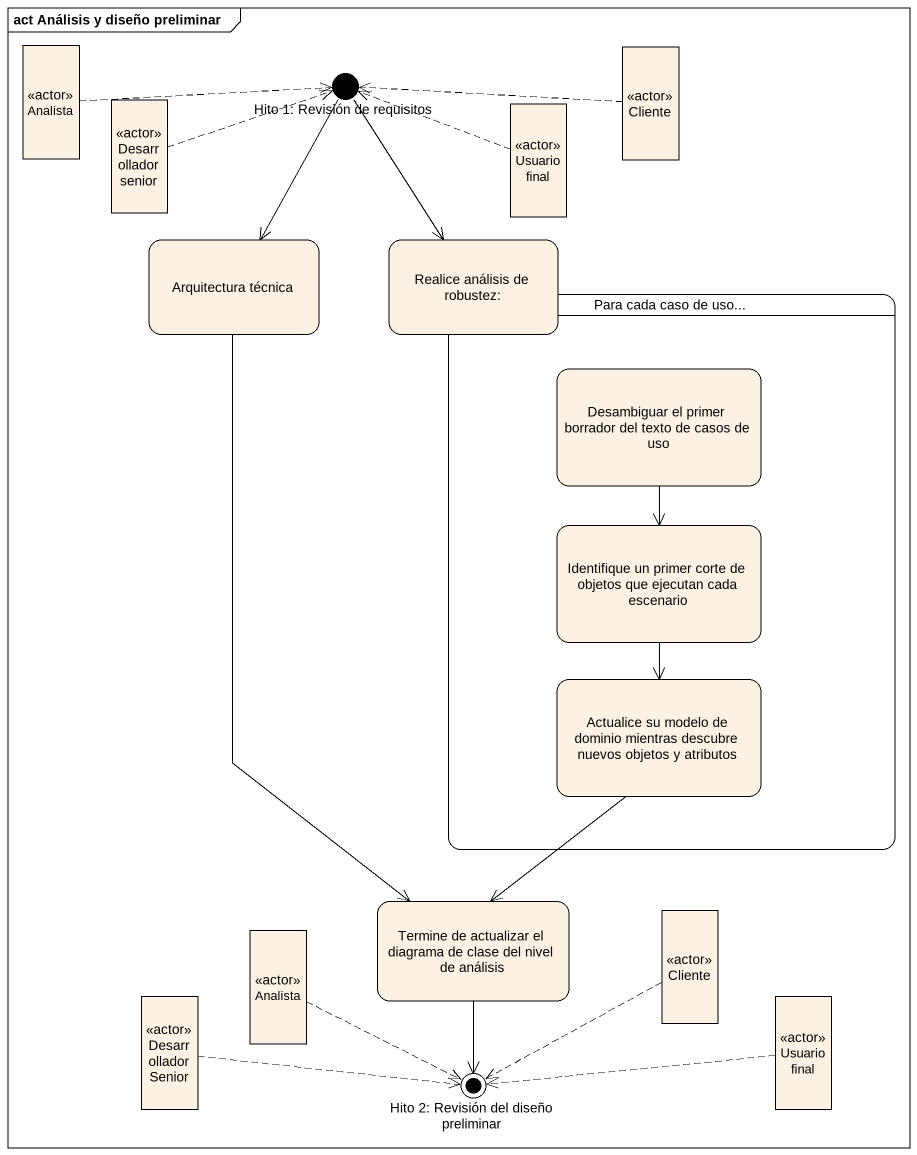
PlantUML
@startuml
mainframe act Análisis y diseño preliminar
hide empty description
state Analista <<actor>>
state "Hito 1: Revisión de requisitos" as Hito_1_Revisión_de <<start>> #FF0000
state Cliente <<actor>>
state "Desarrollador senior" as Desarrollador_senior <<actor>>
state "Usuario final" as Usuario_final <<actor>>
state "Arquitectura técnica" as Arquitectura_técnica
state "Realice análisis de robustez:" as Realice_análisis_de_robustez
state "Para cada caso de uso..." as Para_cada_caso_de_uso {
  state "Desambiguar el primer borrador del texto de casos de uso" as Desambiguar_el_primer
  state "Identifique un primer corte de objetos que ejecutan cada escenario" as Identifique_un_primer_corte
  state "Actualice su modelo de dominio mientras descubre nuevos objetos y atributos" as Actualice_su_modelo_de
}
state "Analista" as Analista_2 <<actor>>
state "Termine de actualizar el diagrama de clase del nivel de análisis" as Termine_de_actualizar_el
state "Cliente" as Cliente_2 <<actor>>
state "Desarrollador Senior" as Desarrollador_Senior <<actor>>
state "Usuario final" as Usuario_final_2 <<actor>>
state "Hito 2: Revisión del diseño preliminar" as Hito_2_Revisión_del_diseño <<end>>
Analista -right[dashed]-> Hito_1_Revisión_de
Hito_1_Revisión_de --> Arquitectura_técnica
Hito_1_Revisión_de --> Realice_análisis_de_robustez
Cliente -left[dashed]-> Hito_1_Revisión_de
Desarrollador_senior -right[dashed]-> Hito_1_Revisión_de
Usuario_final -left[dashed]-> Hito_1_Revisión_de
Arquitectura_técnica --> Termine_de_actualizar_el
Desambiguar_el_primer --> Identifique_un_primer_corte
Identifique_un_primer_corte --> Actualice_su_modelo_de
Actualice_su_modelo_de --> Termine_de_actualizar_el
Analista_2 -right[dashed]-> Hito_2_Revisión_del_diseño
Termine_de_actualizar_el --> Hito_2_Revisión_del_diseño
Cliente_2 -left[dashed]-> Hito_2_Revisión_del_diseño
Desarrollador_Senior -right[dashed]-> Hito_2_Revisión_del_diseño
Usuario_final_2 -left[dashed]-> Hito_2_Revisión_del_diseño
@enduml
